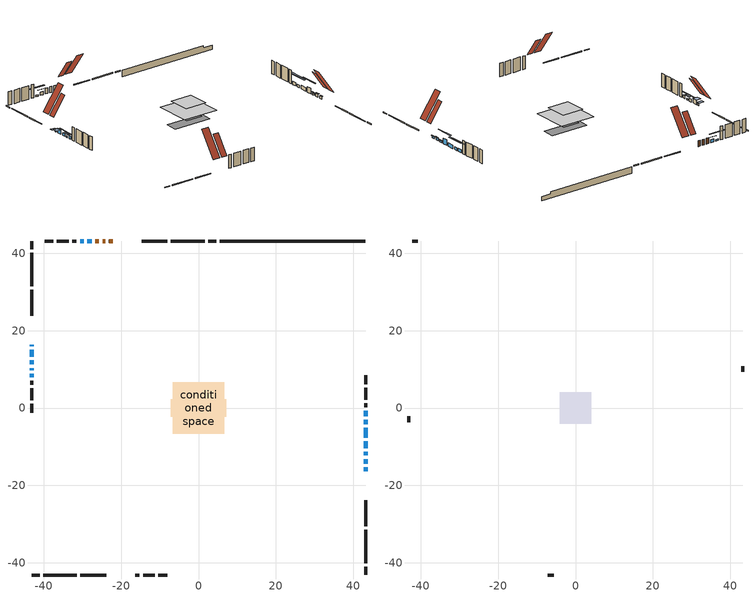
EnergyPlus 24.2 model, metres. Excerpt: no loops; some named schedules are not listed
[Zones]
conditioned space
 floor outside (Floor1 construction): -3.08,-3.08 -3.08,3.08 3.08,3.08 3.08,-3.08 z0.22
 floor adiabatic (AdiabaticFloorConstruction): -6.65,-6.65 -6.65,6.65 6.65,6.65 6.65,-6.65 z2.66
 floor foundation (Slab1 construction): -7.2,-2.21 -7.2,2.21 7.2,2.21 7.2,-2.21 z-2.07
 wall outside (RimJoist1 construction): 4.6,43.17 2.53,43.17 / -43.17,-43.17 -41.11,-43.17 / -43.17,43.17 -43.17,41.11 / 43.17,-43.17 43.17,-41.11 z0.22:0.52
 wall outside (RimJoist2 construction): 1.6,43.17 -7.12,43.17 / -40.18,-43.17 -31.45,-43.17 / -43.17,40.18 -43.17,31.45 / 43.17,-40.18 43.17,-31.45 z0.22:0.52
 wall outside (RimJoist3 construction): -8.05,43.17 -14.7,43.17 / -30.53,-43.17 -23.87,-43.17 / -43.17,30.53 -43.17,23.87 / 43.17,-30.53 43.17,-23.87 z0.22:0.52
 wall outside (AdiabaticWallConstruction 1): -22.23,43.17 -23.14,43.17 / -24.07,43.17 -24.82,43.17 / -25.74,43.17 -26.65,43.17 z0.22:2.25
 wall outside (AdiabaticWallConstruction): -43.17,16.35 -43.17,15.94 z0.22:1.04; 43.17,-16.35 43.17,-15.28 / 43.17,-4.21 43.17,-3.09 / -43.17,12.38 -43.17,11.26 z0.22:1.16; 43.17,-14.35 43.17,-13.2 / -27.58,43.17 -28.73,43.17 / 43.17,-2.17 43.17,-0.77 / -43.17,8.9 -43.17,7.98 z0.22:1.36; 43.17,-12.28 43.17,-11.31 / -29.65,43.17 -30.62,43.17 z0.22:0.78; -43.17,15.01 -43.17,13.31 z0.22:1.77; 43.17,-10.38 43.17,-8.65 z0.22:2.23; 43.17,-7.72 43.17,-5.14 z0.22:1.44; -43.17,10.34 -43.17,9.82 z0.22:0.73
 wall outside (Wall1 construction): -31.55,43.17 -32.62,43.17 / -16.34,-43.17 -15.28,-43.17 / -43.17,7.05 -43.17,5.98 / 43.17,0.16 43.17,1.23 z0.22:5.1
 wall outside (Wall2 construction): -33.55,43.17 -36.58,43.17 / -14.35,-43.17 -11.31,-43.17 / -43.17,5.05 -43.17,2.02 / 43.17,2.16 43.17,5.2 z0.22:5.1
 wall outside (Wall3 construction): -37.51,43.17 -39.8,43.17 / -10.38,-43.17 -8.1,-43.17 / -43.17,1.09 -43.17,-1.2 / 43.17,6.12 43.17,8.41 z0.22:5.1
 wall foundation (FoundationWall1 construction): 5.53,43.17,-2.07 5.53,43.17,0.22 39.41,43.17,0.22 39.41,43.17,-0.56 43.17,43.17,-0.56 43.17,43.17,-2.07
 window (WindowConstruction 11): -43.17,16.34 -43.17,15.94 z0.22:1.03
 window (WindowConstruction 8): 43.17,-16.34 43.17,-15.28 z0.22:1.16
 window (WindowConstruction 9): 43.17,-14.35 43.17,-13.21 z0.22:1.36
 window (WindowConstruction 10): -27.58,43.17 -28.72,43.17 z0.22:1.36
 window (WindowConstruction 12): 43.17,-12.28 43.17,-11.31 z0.22:0.78
 window (WindowConstruction 13): -29.65,43.17 -30.62,43.17 z0.22:0.78
 window (WindowConstruction): -43.17,15.01 -43.17,13.31 z0.22:1.77
 window (WindowConstruction 1): 43.17,-10.38 43.17,-8.65 z0.22:2.23
 window (WindowConstruction 2): 43.17,-7.72 43.17,-5.14 z0.22:1.44
 window (WindowConstruction 3): 43.17,-4.21 43.17,-3.1 z0.22:1.16
 window (WindowConstruction 4): 43.17,-2.17 43.17,-0.77 z0.22:1.36
 window (WindowConstruction 5): -43.17,12.38 -43.17,11.26 z0.22:1.16
 window (WindowConstruction 6): -43.17,10.33 -43.17,9.82 z0.22:0.73
 window (WindowConstruction 7): -43.17,8.89 -43.17,7.98 z0.22:1.36
 door (Door): -22.23,43.17 -23.14,43.17 z0.22:2.25
 door (Door 1): -24.07,43.17 -24.81,43.17 z0.22:2.25
 door (Door 2): -25.74,43.17 -26.65,43.17 z0.22:2.25
 ceiling adiabatic (AdiabaticFloorConstruction): 6.65,-6.65 6.65,6.65 -6.65,6.65 -6.65,-6.65 z2.66
 roof outside (Roof2 construction): -21.3,43.17,5.1 -21.3,38.46,11.78 -19.25,38.46,11.78 -19.25,43.17,5.1; -17.27,-43.17,5.1 -17.27,-38.46,11.78 -19.32,-38.46,11.78 -19.32,-43.17,5.1; -43.17,17.27,5.1 -38.46,17.27,11.78 -38.46,19.32,11.78 -43.17,19.32,5.1; 43.17,-17.27,5.1 38.46,-17.27,11.78 38.46,-19.32,11.78 43.17,-19.32,5.1
attic - vented
 floor to conditioned space (Floor2 construction Reversed): -4.09,-4.09 -4.09,4.09 4.09,4.09 4.09,-4.09 z5.1
 wall outside (Wall4 construction): -40.73,43.17 -42.25,43.17 / -7.17,-43.17 -5.65,-43.17 / -43.17,-2.13 -43.17,-3.65 / 43.17,9.34 43.17,10.86 z0.22:5.1
 roof outside (Roof1 construction): -18.32,43.17,5.1 -18.32,36.96,13.9 -15.63,36.96,13.9 -15.63,43.17,5.1; -20.25,-43.17,5.1 -20.25,-36.96,13.9 -22.94,-36.96,13.9 -22.94,-43.17,5.1; -43.17,20.25,5.1 -36.96,20.25,13.9 -36.96,22.94,13.9 -43.17,22.94,5.1; 43.17,-20.25,5.1 36.96,-20.25,13.9 36.96,-22.94,13.9 43.17,-22.94,5.1
shading: -43.17,15.64 -43.17,16.64 -45,16.64 -45,15.64 z1.33; 43.17,-15.22 43.17,-16.41 43.63,-16.41 43.63,-15.22 z1.22; 43.17,-13.14 43.17,-14.41 43.63,-14.41 43.63,-13.14 z1.42; -29.64,43.17 -26.67,43.17 -26.67,43.47 -29.64,43.47 z2.27; 43.17,-11.01 43.17,-12.58 43.47,-12.58 43.47,-11.01 z1.08; -33.36,43.17 -26.91,43.17 -26.91,43.63 -33.36,43.63 z3.52; -43.17,13.25 -43.17,15.07 -45,15.07 -45,13.25 z1.83; 43.17,-6.21 43.17,-12.82 43.47,-12.82 43.47,-6.21 z4.67; 43.17,-0.36 43.17,-6.95 43.63,-6.95 43.63,-0.36 z3.9; 43.17,1.97 43.17,-4.91 43.63,-4.91 43.63,1.97 z4.1; -43.17,10.04 -43.17,13.6 -43.47,13.6 -43.47,10.04 z2.38; -43.17,8.91 -43.17,11.24 -43.63,11.24 -43.63,8.91 z1.64; -43.17,7.07 -43.17,9.81 -43.63,9.81 -43.63,7.07 z2.27
[Building]
Building 1: Terrain=Suburbs
[Site:Location]
Point Petre AUT_ON: Latitude {deg}=43.83; Longitude {deg}=-77.15; Time Zone {hr}=-5; Elevation {m}=79; Keep Site Location Information=Yes
[Site:GroundTemperature:Shallow]
3.7516, 1.80644, 1.65067, 2.57374, 6.27937, 9.96774, 13.1654, 15.191, 15.363, 13.7156, 10.5995, 7.02426
[Site:WaterMainsTemperature]
Calculation Method=Schedule; Temperature Schedule=mains temperature schedule
[Material] Roughness=Rough; Thermal Absorptance=0.9
Name | Thickness {m} | Conductivity {W/m-K} | Density {kg/m3} | Specific Heat {J/kg-K} | Solar Absorptance | Visible Absorptance
asphalt or fiberglass shingles | 0.00635 | 0.162714 | 1121.4 | 1465.45 | 0.4 | 0.4
ceiling loosefill ins | 0.169333 | 0.0480833 | 16.02 | 1046.75 | 0.7 | 0.7
ceiling stud and cavity | 0.1397 | 0.0759208 | 65.682 | 1177.47 | 0.7 | 0.7
concrete 4.0 in. | 0.1016 | 1.803125 | 2242.8 | 837.4 | 0.7 | 0.7
concrete 8.0 in. | 0.2032 | 1.803125 | 2242.8 | 837.4 | 0.7 | 0.7
door material | 0.04445 | 0.053851 | 512.64 | 1214.23 | 0.7 | 0.7
door material 1 | 0.04445 | 0.0451087 | 512.64 | 1214.23 | 0.7 | 0.7
door material 2 | 0.04445 | 0.118376 | 512.64 | 1214.23 | 0.7 | 0.7
exterior vertical ins | 0.0457286 | 0.029427 | 32.04 | 1214.23 | 0.7 | 0.7
floor covering | 0.0127 | 0.0433444 | 54.468 | 1339.84 | 0.6 | 0.6
floor rigid ins; rim joist rigid ins; roof rigid ins; wall rigid ins | 0.051816 | 0.029427 | 32.04 | 1214.23 | 0.7 | 0.7
floor rigid ins 1; wall rigid ins 1 | 0.512978 | 0.029427 | 32.04 | 1214.23 | 0.7 | 0.7
floor stud and cavity | 0.1397 | 0.0985318 | 92.3553 | 1139.71 | 0.7 | 0.7
floor stud and cavity 1 | 0.1397 | 1.75129 | 37.0049 | 1207.88 | 0.7 | 0.7
furniture material conditioned space 1 | 0.1524 | 0.115458 | 640.8 | 1214.23 | 0.6 | 0.6
gypsum board | 0.0127 | 0.160291 | 801 | 837.4 | 0.6 | 0.6
gypsum board 1 | 0.0127 | 0.160291 | 801 | 837.4 | 0.7 | 0.7
osb sheathing 0.5 in. | 0.0127 | 0.115458 | 512.64 | 1214.23 | 0.7 | 0.7
osb sheathing 0.75 in. | 0.01905 | 0.115458 | 512.64 | 1214.23 | 0.7 | 0.7
osb sheathing 2.0 in. | 0.0508 | 0.115458 | 512.64 | 1214.23 | 0.7 | 0.7
rim joist stud and cavity | 0.0508 | 24.0425 | 6.31874 | 1174.65 | 0.6 | 0.6
rim joist stud and cavity 1 | 0.0508 | 0.0405436 | 125.044 | 1163.47 | 0.6 | 0.6
rim joist stud and cavity 2 | 0.0508 | 0.0292424 | 125.044 | 1163.47 | 0.6 | 0.6
roof stud and cavity | 0.2032 | 0.173986 | 78.34581 | 1123.46 | 0.7 | 0.7
wall stud and cavity | 0.1397 | 0.247938 | 139.0536 | 1170.24 | 0.7 | 0.7
wall stud and cavity 1 | 0.1397 | 0.208241 | 139.0536 | 1170.24 | 0.7 | 0.7
wall stud and cavity 2 | 0.1397 | 0.231312 | 139.0536 | 1170.24 | 0.7 | 0.7
wall stud and cavity 3 | 0.0889 | 6.1454 | 50.32683 | 1063.81 | 0.6 | 0.6
wall stud and cavity 4 | 0.0889 | 0.380278 | 52.3479 | 1209.89 | 0.7 | 0.7
wall stud and cavity 5 | 0.0889 | 0.391764 | 83.0341 | 1211.67 | 0.7 | 0.7
wood siding | 0.0254 | 0.102417 | 544.68 | 1172.36 | 0.4 | 0.4
wood siding 1 | 0.00254 | 0.102417 | 544.68 | 1172.36 | 0.4 | 0.4
wood siding 2; wood siding 3; wood siding 4 | 0.0254 | 0.102417 | 544.68 | 1172.36 | 0.7 | 0.7
[WindowMaterial:SimpleGlazingSystem]
Name | U-Factor {W/m2-K} | Solar Heat Gain Coefficient
WindowMaterial | 2.89578 | 0.69
WindowMaterial 1 | 2.40974 | 0.55
WindowMaterial 10 | 3.0383 | 0.46
WindowMaterial 2 | 2.19341 | 0.65
WindowMaterial 3 | 2.95426 | 0.57
WindowMaterial 4 | 2.91792 | 0.67
WindowMaterial 5 | 2.543744 | 0.51
WindowMaterial 6 | 2.95483 | 0.57
WindowMaterial 7 | 3.00764 | 0.49
WindowMaterial 8 | 2.94177 | 0.59
WindowMaterial 9 | 2.532388 | 0.52
[Construction]
AdiabaticFloorConstruction: floor stud and cavity 1, floor rigid ins 1, osb sheathing 0.75 in., floor covering
AdiabaticWallConstruction: wood siding 3, wall rigid ins 1, wall stud and cavity 4, gypsum board
AdiabaticWallConstruction 1: wood siding 4, wall rigid ins 1, wall stud and cavity 4, gypsum board
Door: door material
Door 1: door material 1
Door 2: door material 2
Floor1 construction: floor stud and cavity, floor rigid ins, osb sheathing 0.75 in., floor covering
Floor2 construction Reversed: gypsum board, ceiling stud and cavity, ceiling loosefill ins
FoundationWall1 construction: concrete 8.0 in., gypsum board 1
furniture construction conditioned space 1: furniture material conditioned space 1
PartitionWallConstruction: gypsum board, wall stud and cavity 5, gypsum board
RimJoist1 construction: wood siding 2, rim joist stud and cavity
RimJoist2 construction: wood siding 2, rim joist rigid ins, osb sheathing 2.0 in., rim joist stud and cavity 1
RimJoist3 construction: wood siding 2, osb sheathing 2.0 in., rim joist stud and cavity 2
Roof1 construction: asphalt or fiberglass shingles
Roof2 construction: asphalt or fiberglass shingles, roof rigid ins, osb sheathing 0.75 in., roof stud and cavity, gypsum board
Slab1 construction: concrete 4.0 in.
Wall1 construction: wood siding, wall rigid ins, osb sheathing 0.5 in., wall stud and cavity, gypsum board
Wall2 construction: wood siding, wall rigid ins, osb sheathing 0.5 in., wall stud and cavity 1, gypsum board
Wall3 construction: wood siding, wall rigid ins, osb sheathing 0.5 in., wall stud and cavity 2, gypsum board
Wall4 construction: wood siding 1, wall stud and cavity 3
WindowConstruction: WindowMaterial
WindowConstruction 1: WindowMaterial 1
WindowConstruction 10; WindowConstruction 9: WindowMaterial 8
WindowConstruction 11: WindowMaterial 9
WindowConstruction 12; WindowConstruction 13: WindowMaterial 10
WindowConstruction 2: WindowMaterial 2
WindowConstruction 3; WindowConstruction 5: WindowMaterial 3
WindowConstruction 4: WindowMaterial 4
WindowConstruction 6: WindowMaterial 5
WindowConstruction 7: WindowMaterial 6
WindowConstruction 8: WindowMaterial 7
[Zone] Multiplier=1; Part of Total Floor Area=Yes
Name | Volume {m3}
attic - vented | 74.7236
conditioned space | 566.8
[Space]
Name | Zone | Volume {m3}
attic - vented 1 | attic - vented | 74.7236
conditioned space 1 | conditioned space | 566.8
[ZoneInfiltration:EffectiveLeakageArea]
infil attic - vented 1: Zone or Space=attic - vented 1; Schedule=Always On Discrete; Effective Air Leakage Area {cm2}=2437.45; Stack Coefficient=0.000951608; Wind Coefficient=2.08425e-05
[ZoneMixing]
whole house fan mix: Zone or Space=attic - vented; Schedule=Always On Continuous; Design Flow Rate Calculation Method=Flow/Zone; Design Flow Rate {m3/s}=0; Source Zone or Space=conditioned space
[SurfaceProperty:ExposedFoundationPerimeter]
Slab1: Exposed Perimeter Calculation Method=TotalExposedPerimeter; Total Exposed Perimeter {m}=37.643
[InternalMass] Zone or ZoneList=conditioned space; Space or SpaceList=conditioned space 1
Name | Construction | Surface Area {m2}
furniture mass conditioned space 1 | furniture construction conditioned space 1 | 111.416
partition wall mass | PartitionWallConstruction | 278.539
[Lights]
interior lighting: Zone or ZoneList or Space or SpaceList=conditioned space 1; Schedule=interior lighting schedule; Design Level Calculation Method=LightingLevel; Lighting Level {W}=343.2; Return Air Fraction=0; Fraction Radiant=0.6; Fraction Visible=0.2; Fraction Replaceable=1
[People]
occupants: Zone or ZoneList or Space or SpaceList=conditioned space 1; Number of People Schedule=occupants schedule; Number of People Calculation Method=People; Number of People=3; Fraction Radiant=0.314171; Sensible Heat Fraction=0.56303; Activity Level Schedule=occupants activity schedule; Carbon Dioxide Generation Rate {m3/s-W}=0; Enable ASHRAE 55 Comfort Warnings=No; Mean Radiant Temperature Calculation Type=EnclosureAveraged
[ElectricEquipment] Zone or ZoneList or Space or SpaceList=conditioned space 1; Design Level Calculation Method=EquipmentLevel
Name | Schedule | Design Level {W} | Fraction Latent | Fraction Radiant | Fraction Lost
clothes dryer | clothes dryer schedule | 140.772 | 0.015 | 0.081 | 0.85
clothes washer | clothes washer schedule | 32.1985 | 0.03 | 0.162 | 0.7
cooking range | cooking range schedule | 215.147 | 0.08 | 0.432 | 0.2
dishwasher | dishwasher schedule | 66.8632 | 0.3 | 0.18 | 0.4
fridge | fridge schedule | 72.9452 | 0 | 0.6 | 0
mech vent bath fan 0 | mech vent bath fan 0 schedule | 50.2 | 0 | 0 | 1
mech vent bath fan 1 | mech vent bath fan 1 schedule | 50.2 | 0 | 0 | 1
mech vent bath fan 2 | mech vent bath fan 2 schedule | 50.2 | 0 | 0 | 1
mech vent house fan | mech vent house fan schedule | 0 | 0 | 0 | 1
mech vent house fan cfis | mech vent house fan cfis schedule | 0 | 0 | 0 | 0
misc plug loads | misc plug loads schedule | 494.7 | 0.045 | 0.513 | 0.1
whole house fan | Always On Discrete | 0 | 0 | 0 | 1
[OtherEquipment] Zone or ZoneList or Space or SpaceList=conditioned space 1; Design Level Calculation Method=EquipmentLevel
Name | Fuel Type | Schedule | Design Level {W} | Fraction Latent | Fraction Radiant | Fraction Lost
clothes dryer 1 | Electricity | clothes dryer schedule | 0 | 0.015 | 0.081 | 0.85
cooking range 1 | Electricity | cooking range schedule | 0 | 0.08 | 0.432 | 0.2
general water use latent | None | general water use schedule | 62.594 | 1 | 0 | 0
general water use sensible | None | general water use schedule | -61.6891 | 0 | 0.6 | 0
mech vent house fan latent load | None | Always On Discrete | 0 | 1 | 0 | 0
mech vent house fan sensible load | None | Always On Discrete | 0 | 0 | 0 | 0
water heater energy adjustment1 | NaturalGas | Always On Discrete | 0.01 | 0 | 0 | 1
[ZoneInfiltration:DesignFlowRate] Zone or ZoneList or Space or SpaceList=conditioned space 1; Schedule=Always On Discrete; Design Flow Rate Calculation Method=Flow/Zone; Design Flow Rate {m3/s}=0
infil flow; natural vent flow; whole house fan flow
[Foundation:Kiva]
Foundation Kiva 1: Initial Indoor Air Temperature {C}=18; Wall Height Above Grade {m}=0.220005; Wall Depth Below Slab {m}=0.2032; Custom Block Material Name 1=exterior vertical ins; Custom Block Depth 1 {m}=2.28999; Custom Block X Position 1 {m}=0.2159; Custom Block Z Position 1 {m}=0
[Foundation:Kiva:Settings]
Soil Conductivity {W/m-K}=0.849921; Soil Density {kg/m3}=1842.3; Soil Specific Heat {J/kg-K}=418.7; Ground Solar Absorptivity=0.9; Ground Thermal Absorptivity=0.9; Ground Surface Roughness {m}=0.03; Far-Field Width {m}=40; Deep-Ground Boundary Condition=ZeroFlux; Deep-Ground Depth {m}=40; Minimum Cell Dimension {m}=0.2; Maximum Cell Growth Coefficient=3; Simulation Timestep=Timestep
[Exterior:Lights]
exterior lighting: Schedule=exterior lighting schedule; Design Level {W}=75.6
[Schedule:Constant]
Name | Hourly Value
Always On Continuous; mech vent house fan schedule; mech vent house fan cfis schedule; Always On Discrete | 1
occupants activity schedule | 117.228
fridge schedule | 0
[Schedule:Week:Daily]
interior lighting schedule Week Rule - Jan1-Jan27: interior lighting schedule day, interior lighting schedule day, interior lighting schedule day, interior lighting schedule day, interior lighting schedule day, interior lighting schedule day, interior lighting schedule day, interior lighting schedule default day, interior lighting schedule default day, interior lighting schedule default day, interior lighting schedule default day, interior lighting schedule default day
interior lighting schedule Week Rule - Jan28-Feb3: interior lighting schedule day, interior lighting schedule day, interior lighting schedule day, interior lighting schedule day, interior lighting schedule day 1, interior lighting schedule day 1, interior lighting schedule day 1, interior lighting schedule default day, interior lighting schedule default day, interior lighting schedule default day, interior lighting schedule default day, interior lighting schedule default day
interior lighting schedule Week Rule - Feb4-Feb24: interior lighting schedule day 1, interior lighting schedule day 1, interior lighting schedule day 1, interior lighting schedule day 1, interior lighting schedule day 1, interior lighting schedule day 1, interior lighting schedule day 1, interior lighting schedule default day, interior lighting schedule default day, interior lighting schedule default day, interior lighting schedule default day, interior lighting schedule default day
interior lighting schedule Week Rule - Feb25-Mar3: interior lighting schedule day 1, interior lighting schedule day 1, interior lighting schedule day 1, interior lighting schedule day 1, interior lighting schedule day 2, interior lighting schedule day 2, interior lighting schedule day 2, interior lighting schedule default day, interior lighting schedule default day, interior lighting schedule default day, interior lighting schedule default day, interior lighting schedule default day
interior lighting schedule Week Rule - Mar4-Mar31: interior lighting schedule day 2, interior lighting schedule day 2, interior lighting schedule day 2, interior lighting schedule day 2, interior lighting schedule day 2, interior lighting schedule day 2, interior lighting schedule day 2, interior lighting schedule default day, interior lighting schedule default day, interior lighting schedule default day, interior lighting schedule default day, interior lighting schedule default day
interior lighting schedule Week Rule - Apr1-Apr28: interior lighting schedule day 3, interior lighting schedule day 3, interior lighting schedule day 3, interior lighting schedule day 3, interior lighting schedule day 3, interior lighting schedule day 3, interior lighting schedule day 3, interior lighting schedule default day, interior lighting schedule default day, interior lighting schedule default day, interior lighting schedule default day, interior lighting schedule default day
interior lighting schedule Week Rule - Apr29-May5: interior lighting schedule day 3, interior lighting schedule day 3, interior lighting schedule day 4, interior lighting schedule day 4, interior lighting schedule day 4, interior lighting schedule day 4, interior lighting schedule day 4, interior lighting schedule default day, interior lighting schedule default day, interior lighting schedule default day, interior lighting schedule default day, interior lighting schedule default day
interior lighting schedule Week Rule - May6-May26: interior lighting schedule day 4, interior lighting schedule day 4, interior lighting schedule day 4, interior lighting schedule day 4, interior lighting schedule day 4, interior lighting schedule day 4, interior lighting schedule day 4, interior lighting schedule default day, interior lighting schedule default day, interior lighting schedule default day, interior lighting schedule default day, interior lighting schedule default day
interior lighting schedule Week Rule - May27-Jun2: interior lighting schedule day 4, interior lighting schedule day 4, interior lighting schedule day 4, interior lighting schedule day 4, interior lighting schedule day 4, interior lighting schedule day 5, interior lighting schedule day 5, interior lighting schedule default day, interior lighting schedule default day, interior lighting schedule default day, interior lighting schedule default day, interior lighting schedule default day
interior lighting schedule Week Rule - Jun3-Jun30: interior lighting schedule day 5, interior lighting schedule day 5, interior lighting schedule day 5, interior lighting schedule day 5, interior lighting schedule day 5, interior lighting schedule day 5, interior lighting schedule day 5, interior lighting schedule default day, interior lighting schedule default day, interior lighting schedule default day, interior lighting schedule default day, interior lighting schedule default day
interior lighting schedule Week Rule - Jul1-Jul28: interior lighting schedule day 6, interior lighting schedule day 6, interior lighting schedule day 6, interior lighting schedule day 6, interior lighting schedule day 6, interior lighting schedule day 6, interior lighting schedule day 6, interior lighting schedule default day, interior lighting schedule default day, interior lighting schedule default day, interior lighting schedule default day, interior lighting schedule default day
interior lighting schedule Week Rule - Jul29-Aug4: interior lighting schedule day 6, interior lighting schedule day 6, interior lighting schedule day 6, interior lighting schedule day 7, interior lighting schedule day 7, interior lighting schedule day 7, interior lighting schedule day 7, interior lighting schedule default day, interior lighting schedule default day, interior lighting schedule default day, interior lighting schedule default day, interior lighting schedule default day
interior lighting schedule Week Rule - Aug5-Aug25: interior lighting schedule day 7, interior lighting schedule day 7, interior lighting schedule day 7, interior lighting schedule day 7, interior lighting schedule day 7, interior lighting schedule day 7, interior lighting schedule day 7, interior lighting schedule default day, interior lighting schedule default day, interior lighting schedule default day, interior lighting schedule default day, interior lighting schedule default day
interior lighting schedule Week Rule - Aug26-Sep1: interior lighting schedule day 7, interior lighting schedule day 7, interior lighting schedule day 7, interior lighting schedule day 7, interior lighting schedule day 7, interior lighting schedule day 7, interior lighting schedule day 8, interior lighting schedule default day, interior lighting schedule default day, interior lighting schedule default day, interior lighting schedule default day, interior lighting schedule default day
interior lighting schedule Week Rule - Sep2-Sep29: interior lighting schedule day 8, interior lighting schedule day 8, interior lighting schedule day 8, interior lighting schedule day 8, interior lighting schedule day 8, interior lighting schedule day 8, interior lighting schedule day 8, interior lighting schedule default day, interior lighting schedule default day, interior lighting schedule default day, interior lighting schedule default day, interior lighting schedule default day
interior lighting schedule Week Rule - Sep30-Oct6: interior lighting schedule day 8, interior lighting schedule day 9, interior lighting schedule day 9, interior lighting schedule day 9, interior lighting schedule day 9, interior lighting schedule day 9, interior lighting schedule day 9, interior lighting schedule default day, interior lighting schedule default day, interior lighting schedule default day, interior lighting schedule default day, interior lighting schedule default day
interior lighting schedule Week Rule - Oct7-Oct27: interior lighting schedule day 9, interior lighting schedule day 9, interior lighting schedule day 9, interior lighting schedule day 9, interior lighting schedule day 9, interior lighting schedule day 9, interior lighting schedule day 9, interior lighting schedule default day, interior lighting schedule default day, interior lighting schedule default day, interior lighting schedule default day, interior lighting schedule default day
interior lighting schedule Week Rule - Oct28-Nov3: interior lighting schedule day 9, interior lighting schedule day 9, interior lighting schedule day 9, interior lighting schedule day 9, interior lighting schedule day 10, interior lighting schedule day 10, interior lighting schedule day 10, interior lighting schedule default day, interior lighting schedule default day, interior lighting schedule default day, interior lighting schedule default day, interior lighting schedule default day
interior lighting schedule Week Rule - Nov4-Nov24: interior lighting schedule day 10, interior lighting schedule day 10, interior lighting schedule day 10, interior lighting schedule day 10, interior lighting schedule day 10, interior lighting schedule day 10, interior lighting schedule day 10, interior lighting schedule default day, interior lighting schedule default day, interior lighting schedule default day, interior lighting schedule default day, interior lighting schedule default day
interior lighting schedule Week Rule - Nov25-Dec1: interior lighting schedule day 10, interior lighting schedule day 10, interior lighting schedule day 10, interior lighting schedule day 10, interior lighting schedule day 10, interior lighting schedule day 10, interior lighting schedule day 11, interior lighting schedule default day, interior lighting schedule default day, interior lighting schedule default day, interior lighting schedule default day, interior lighting schedule default day
interior lighting schedule Week Rule - Dec2-Dec31: interior lighting schedule day 11, interior lighting schedule day 11, interior lighting schedule day 11, interior lighting schedule day 11, interior lighting schedule day 11, interior lighting schedule day 11, interior lighting schedule day 11, interior lighting schedule default day, interior lighting schedule default day, interior lighting schedule default day, interior lighting schedule default day, interior lighting schedule default day
occupants schedule Week Rule - Jan1-Dec31: occupants schedule day, occupants schedule day, occupants schedule day, occupants schedule day, occupants schedule day, occupants schedule day, occupants schedule day, occupants schedule default day, occupants schedule default day, occupants schedule default day, occupants schedule default day, occupants schedule default day
clothes dryer schedule Week Rule - Jan1-Dec31: clothes dryer schedule day, clothes dryer schedule day, clothes dryer schedule day, clothes dryer schedule day, clothes dryer schedule day, clothes dryer schedule day, clothes dryer schedule day, clothes dryer schedule default day, clothes dryer schedule default day, clothes dryer schedule default day, clothes dryer schedule default day, clothes dryer schedule default day
clothes washer schedule Week Rule - Jan1-Dec31: clothes washer schedule day, clothes washer schedule day, clothes washer schedule day, clothes washer schedule day, clothes washer schedule day, clothes washer schedule day, clothes washer schedule day, clothes washer schedule default day, clothes washer schedule default day, clothes washer schedule default day, clothes washer schedule default day, clothes washer schedule default day
cooking range schedule Week Rule - Jan1-Dec31: cooking range schedule day, cooking range schedule day, cooking range schedule day, cooking range schedule day, cooking range schedule day, cooking range schedule day, cooking range schedule day, cooking range schedule default day, cooking range schedule default day, cooking range schedule default day, cooking range schedule default day, cooking range schedule default day
dishwasher schedule Week Rule - Jan1-Dec31: dishwasher schedule day, dishwasher schedule day, dishwasher schedule day, dishwasher schedule day, dishwasher schedule day, dishwasher schedule day, dishwasher schedule day, dishwasher schedule default day, dishwasher schedule default day, dishwasher schedule default day, dishwasher schedule default day, dishwasher schedule default day
mech vent bath fan 0 schedule Week Rule - Jan1-Dec31: mech vent bath fan 0 schedule day, mech vent bath fan 0 schedule day, mech vent bath fan 0 schedule day, mech vent bath fan 0 schedule day, mech vent bath fan 0 schedule day, mech vent bath fan 0 schedule day, mech vent bath fan 0 schedule day, mech vent bath fan 0 schedule default day, mech vent bath fan 0 schedule default day, mech vent bath fan 0 schedule default day, mech vent bath fan 0 schedule default day, mech vent bath fan 0 schedule default day
mech vent bath fan 1 schedule Week Rule - Jan1-Dec31: mech vent bath fan 1 schedule day, mech vent bath fan 1 schedule day, mech vent bath fan 1 schedule day, mech vent bath fan 1 schedule day, mech vent bath fan 1 schedule day, mech vent bath fan 1 schedule day, mech vent bath fan 1 schedule day, mech vent bath fan 1 schedule default day, mech vent bath fan 1 schedule default day, mech vent bath fan 1 schedule default day, mech vent bath fan 1 schedule default day, mech vent bath fan 1 schedule default day
mech vent bath fan 2 schedule Week Rule - Jan1-Dec31: mech vent bath fan 2 schedule day, mech vent bath fan 2 schedule day, mech vent bath fan 2 schedule day, mech vent bath fan 2 schedule day, mech vent bath fan 2 schedule day, mech vent bath fan 2 schedule day, mech vent bath fan 2 schedule day, mech vent bath fan 2 schedule default day, mech vent bath fan 2 schedule default day, mech vent bath fan 2 schedule default day, mech vent bath fan 2 schedule default day, mech vent bath fan 2 schedule default day
misc plug loads schedule Week Rule - Jan1-Dec31: misc plug loads schedule day, misc plug loads schedule day, misc plug loads schedule day, misc plug loads schedule day, misc plug loads schedule day, misc plug loads schedule day, misc plug loads schedule day, misc plug loads schedule default day, misc plug loads schedule default day, misc plug loads schedule default day, misc plug loads schedule default day, misc plug loads schedule default day
general water use schedule Week Rule - Jan1-Dec31: general water use schedule day, general water use schedule day, general water use schedule day, general water use schedule day, general water use schedule day, general water use schedule day, general water use schedule day, general water use schedule default day, general water use schedule default day, general water use schedule default day, general water use schedule default day, general water use schedule default day
exterior lighting schedule Week Rule - Jan1-Jan27: exterior lighting schedule day, exterior lighting schedule day, exterior lighting schedule day, exterior lighting schedule day, exterior lighting schedule day, exterior lighting schedule day, exterior lighting schedule day, exterior lighting schedule default day, exterior lighting schedule default day, exterior lighting schedule default day, exterior lighting schedule default day, exterior lighting schedule default day
exterior lighting schedule Week Rule - Jan28-Feb3: exterior lighting schedule day, exterior lighting schedule day, exterior lighting schedule day, exterior lighting schedule day, exterior lighting schedule day 1, exterior lighting schedule day 1, exterior lighting schedule day 1, exterior lighting schedule default day, exterior lighting schedule default day, exterior lighting schedule default day, exterior lighting schedule default day, exterior lighting schedule default day
exterior lighting schedule Week Rule - Feb4-Feb24: exterior lighting schedule day 1, exterior lighting schedule day 1, exterior lighting schedule day 1, exterior lighting schedule day 1, exterior lighting schedule day 1, exterior lighting schedule day 1, exterior lighting schedule day 1, exterior lighting schedule default day, exterior lighting schedule default day, exterior lighting schedule default day, exterior lighting schedule default day, exterior lighting schedule default day
exterior lighting schedule Week Rule - Feb25-Mar3: exterior lighting schedule day 1, exterior lighting schedule day 1, exterior lighting schedule day 1, exterior lighting schedule day 1, exterior lighting schedule day 2, exterior lighting schedule day 2, exterior lighting schedule day 2, exterior lighting schedule default day, exterior lighting schedule default day, exterior lighting schedule default day, exterior lighting schedule default day, exterior lighting schedule default day
exterior lighting schedule Week Rule - Mar4-Mar31: exterior lighting schedule day 2, exterior lighting schedule day 2, exterior lighting schedule day 2, exterior lighting schedule day 2, exterior lighting schedule day 2, exterior lighting schedule day 2, exterior lighting schedule day 2, exterior lighting schedule default day, exterior lighting schedule default day, exterior lighting schedule default day, exterior lighting schedule default day, exterior lighting schedule default day
exterior lighting schedule Week Rule - Apr1-Apr28: exterior lighting schedule day 3, exterior lighting schedule day 3, exterior lighting schedule day 3, exterior lighting schedule day 3, exterior lighting schedule day 3, exterior lighting schedule day 3, exterior lighting schedule day 3, exterior lighting schedule default day, exterior lighting schedule default day, exterior lighting schedule default day, exterior lighting schedule default day, exterior lighting schedule default day
exterior lighting schedule Week Rule - Apr29-May5: exterior lighting schedule day 3, exterior lighting schedule day 3, exterior lighting schedule day 4, exterior lighting schedule day 4, exterior lighting schedule day 4, exterior lighting schedule day 4, exterior lighting schedule day 4, exterior lighting schedule default day, exterior lighting schedule default day, exterior lighting schedule default day, exterior lighting schedule default day, exterior lighting schedule default day
exterior lighting schedule Week Rule - May6-May26: exterior lighting schedule day 4, exterior lighting schedule day 4, exterior lighting schedule day 4, exterior lighting schedule day 4, exterior lighting schedule day 4, exterior lighting schedule day 4, exterior lighting schedule day 4, exterior lighting schedule default day, exterior lighting schedule default day, exterior lighting schedule default day, exterior lighting schedule default day, exterior lighting schedule default day
[Schedule:Year]
interior lighting schedule: interior lighting schedule Week Rule - Jan1-Jan27, 1, 1, 1, 27, interior lighting schedule Week Rule - Jan28-Feb3, 1, 28, 2, 3, interior lighting schedule Week Rule - Feb4-Feb24, 2, 4, 2, 24, interior lighting schedule Week Rule - Feb25-Mar3, 2, 25, 3, 3, interior lighting schedule Week Rule - Mar4-Mar31, 3, 4, 3, 31, interior lighting schedule Week Rule - Apr1-Apr28, 4, 1, 4, 28, interior lighting schedule Week Rule - Apr29-May5, 4, 29, 5, 5, interior lighting schedule Week Rule - May6-May26, 5, 6, 5, 26, interior lighting schedule Week Rule - May27-Jun2, 5, 27, 6, 2, interior lighting schedule Week Rule - Jun3-Jun30, 6, 3, 6, 30, interior lighting schedule Week Rule - Jul1-Jul28, 7, 1, 7, 28, interior lighting schedule Week Rule - Jul29-Aug4, 7, 29, 8, 4, interior lighting schedule Week Rule - Aug5-Aug25, 8, 5, 8, 25, interior lighting schedule Week Rule - Aug26-Sep1, 8, 26, 9, 1, interior lighting schedule Week Rule - Sep2-Sep29, 9, 2, 9, 29, interior lighting schedule Week Rule - Sep30-Oct6, 9, 30, 10, 6, interior lighting schedule Week Rule - Oct7-Oct27, 10, 7, 10, 27, interior lighting schedule Week Rule - Oct28-Nov3, 10, 28, 11, 3, interior lighting schedule Week Rule - Nov4-Nov24, 11, 4, 11, 24, interior lighting schedule Week Rule - Nov25-Dec1, 11, 25, 12, 1, interior lighting schedule Week Rule - Dec2-Dec31, 12, 2, 12, 31
occupants schedule: occupants schedule Week Rule - Jan1-Dec31, 1, 1, 12, 31
clothes dryer schedule: clothes dryer schedule Week Rule - Jan1-Dec31, 1, 1, 12, 31
clothes washer schedule: clothes washer schedule Week Rule - Jan1-Dec31, 1, 1, 12, 31
cooking range schedule: cooking range schedule Week Rule - Jan1-Dec31, 1, 1, 12, 31
dishwasher schedule: dishwasher schedule Week Rule - Jan1-Dec31, 1, 1, 12, 31
mech vent bath fan 0 schedule: mech vent bath fan 0 schedule Week Rule - Jan1-Dec31, 1, 1, 12, 31
mech vent bath fan 1 schedule: mech vent bath fan 1 schedule Week Rule - Jan1-Dec31, 1, 1, 12, 31
mech vent bath fan 2 schedule: mech vent bath fan 2 schedule Week Rule - Jan1-Dec31, 1, 1, 12, 31
misc plug loads schedule: misc plug loads schedule Week Rule - Jan1-Dec31, 1, 1, 12, 31
general water use schedule: general water use schedule Week Rule - Jan1-Dec31, 1, 1, 12, 31
exterior lighting schedule: exterior lighting schedule Week Rule - Jan1-Jan27, 1, 1, 1, 27, exterior lighting schedule Week Rule - Jan28-Feb3, 1, 28, 2, 3, exterior lighting schedule Week Rule - Feb4-Feb24, 2, 4, 2, 24, exterior lighting schedule Week Rule - Feb25-Mar3, 2, 25, 3, 3, exterior lighting schedule Week Rule - Mar4-Mar31, 3, 4, 3, 31, exterior lighting schedule Week Rule - Apr1-Apr28, 4, 1, 4, 28, exterior lighting schedule Week Rule - Apr29-May5, 4, 29, 5, 5, exterior lighting schedule Week Rule - May6-May26, 5, 6, 5, 26, exterior lighting schedule Week Rule - May27-Jun2, 5, 27, 6, 2, exterior lighting schedule Week Rule - Jun3-Jun30, 6, 3, 6, 30, exterior lighting schedule Week Rule - Jul1-Jul28, 7, 1, 7, 28, exterior lighting schedule Week Rule - Jul29-Aug4, 7, 29, 8, 4, exterior lighting schedule Week Rule - Aug5-Aug25, 8, 5, 8, 25, exterior lighting schedule Week Rule - Aug26-Sep1, 8, 26, 9, 1, exterior lighting schedule Week Rule - Sep2-Sep29, 9, 2, 9, 29, exterior lighting schedule Week Rule - Sep30-Oct6, 9, 30, 10, 6, exterior lighting schedule Week Rule - Oct7-Oct27, 10, 7, 10, 27, exterior lighting schedule Week Rule - Oct28-Nov3, 10, 28, 11, 3, exterior lighting schedule Week Rule - Nov4-Nov24, 11, 4, 11, 24, exterior lighting schedule Week Rule - Nov25-Dec1, 11, 25, 12, 1, exterior lighting schedule Week Rule - Dec2-Dec31, 12, 2, 12, 31
[Schedule:Compact]
mains temperature schedule: Through: 01/01, For: AllDays, Until: 24:00, 7.83056, Through: 01/02, For: AllDays, Until: 24:00, 7.76444, Through: 01/03, For: AllDays, Until: 24:00, 7.69889, Through: 01/04, For: AllDays, Until: 24:00, 7.635, Through: 01/05, For: AllDays, Until: 24:00, 7.57222, Through: 01/06, For: AllDays, Until: 24:00, 7.51056, Through: 01/07, For: AllDays, Until: 24:00, 7.45, Through: 01/08, For: AllDays, Until: 24:00, 7.39111, Through: 01/09, For: AllDays, Until: 24:00, 7.33278, Through: 01/10, For: AllDays, Until: 24:00, 7.27667, Through: 01/11, For: AllDays, Until: 24:00, 7.22111, Through: 01/12, For: AllDays, Until: 24:00, 7.16722, Through: 01/13, For: AllDays, Until: 24:00, 7.11444, Through: 01/14, For: AllDays, Until: 24:00, 7.06333, Through: 01/15, For: AllDays, Until: 24:00, 7.01333, Through: 01/16, For: AllDays, Until: 24:00, 6.965, Through: 01/17, For: AllDays, Until: 24:00, 6.91778, Through: 01/18, For: AllDays, Until: 24:00, 6.87167, Through: 01/19, For: AllDays, Until: 24:00, 6.82778, Through: 01/20, For: AllDays, Until: 24:00, 6.78444, Through: 01/21, For: AllDays, Until: 24:00, 6.74333, Through: 01/22, For: AllDays, Until: 24:00, 6.70333, Through: 01/23, For: AllDays, Until: 24:00, 6.665, Through: 01/24, For: AllDays, Until: 24:00, 6.62778, Through: 01/25, For: AllDays, Until: 24:00, 6.59222, Through: 01/26, For: AllDays, Until: 24:00, 6.55833, Through: 01/27, For: AllDays, Until: 24:00, 6.52556, Through: 01/28, For: AllDays, Until: 24:00, 6.495, Through: 01/29, For: AllDays, Until: 24:00, 6.46556, Through: 01/30, For: AllDays, Until: 24:00, 6.43722, Through: 01/31, For: AllDays, Until: 24:00, 6.41111, Through: 02/01, For: AllDays, Until: 24:00, 6.38611, Through: 02/02, For: AllDays, Until: 24:00, 6.36333, Through: 02/03, For: AllDays, Until: 24:00, 6.34167, Through: 02/04, For: AllDays, Until: 24:00, 6.32111, Through: 02/05, For: AllDays, Until: 24:00, 6.30278, Through: 02/06, For: AllDays, Until: 24:00, 6.28611, Through: 02/07, For: AllDays, Until: 24:00, 6.27056, Through: 02/08, For: AllDays, Until: 24:00, 6.25722, Through: 02/09, For: AllDays, Until: 24:00, 6.245, Through: 02/10, For: AllDays, Until: 24:00, 6.23444, Through: 02/11, For: AllDays, Until: 24:00, 6.22556, Through: 02/12, For: AllDays, Until: 24:00, 6.21833, Through: 02/13, For: AllDays, Until: 24:00, 6.21278, Through: 02/14, For: AllDays, Until: 24:00, 6.20889, Through: 02/15, For: AllDays, Until: 24:00, 6.20611, Through: 02/16, For: AllDays, Until: 24:00, 6.20556, Through: 02/17, For: AllDays, Until: 24:00, 6.20611, Through: 02/18, For: AllDays, Until: 24:00, 6.20889, Through: 02/19, For: AllDays, Until: 24:00, 6.21278, Through: 02/20, For: AllDays, Until: 24:00, 6.21833, Through: 02/21, For: AllDays, Until: 24:00, 6.22556, Through: 02/22, For: AllDays, Until: 24:00, 6.235, Through: 02/23, For: AllDays, Until: 24:00, 6.245, Through: 02/24, For: AllDays, Until: 24:00, 6.25722, Through: 02/25, For: AllDays, Until: 24:00, 6.27111, Through: 02/26, For: AllDays, Until: 24:00, 6.28667, Through: 02/27, For: AllDays, Until: 24:00, 6.30333, Through: 02/28, For: AllDays, Until: 24:00, 6.32222, Through: 03/01, For: AllDays, Until: 24:00, 6.34222, Through: 03/02, For: AllDays, Until: 24:00, 6.36389, Through: 03/03, For: AllDays, Until: 24:00, 6.38722, Through: 03/04, For: AllDays, Until: 24:00, 6.41167, Through: 03/05, For: AllDays, Until: 24:00, 6.43833, Through: 03/06, For: AllDays, Until: 24:00, 6.46611, Through: 03/07, For: AllDays, Until: 24:00, 6.49556, Through: 03/08, For: AllDays, Until: 24:00, 6.52667, Through: 03/09, For: AllDays, Until: 24:00, 6.55944, Through: 03/10, For: AllDays, Until: 24:00, 6.59333, Through: 03/11, For: AllDays, Until: 24:00, 6.62889, Through: 03/12, For: AllDays, Until: 24:00, 6.66611, Through: 03/13, For: AllDays, Until: 24:00, 6.70444, Through: 03/14, For: AllDays, Until: 24:00, 6.74444, Through: 03/15, For: AllDays, Until: 24:00, 6.78611, Through: 03/16, For: AllDays, Until: 24:00, 6.82889, Through: 03/17, For: AllDays, Until: 24:00, 6.87333, Through: 03/18, For: AllDays, Until: 24:00, 6.91889, Through: 03/19, For: AllDays, Until: 24:00, 6.96611, Through: 03/20, For: AllDays, Until: 24:00, 7.015, Through: 03/21, For: AllDays, Until: 24:00, 7.065, Through: 03/22, For: AllDays, Until: 24:00, 7.11611, Through: 03/23, For: AllDays, Until: 24:00, 7.16889, Through: 03/24, For: AllDays, Until: 24:00, 7.22278, Through: 03/25, For: AllDays, Until: 24:00, 7.27833, Through: 03/26, For: AllDays, Until: 24:00, 7.335, Through: 03/27, For: AllDays, Until: 24:00, 7.39278, Through: 03/28, For: AllDays, Until: 24:00, 7.45222, Through: 03/29, For: AllDays, Until: 24:00, 7.51222, Through: 03/30, For: AllDays, Until: 24:00, 7.57389, Through: 03/31, For: AllDays, Until: 24:00, 7.63722, Through: 04/01, For: AllDays, Until: 24:00, 7.70111, Through: 04/02, For: AllDays, Until: 24:00, 7.76611, Through: 04/03, For: AllDays, Until: 24:00, 7.83278, Through: 04/04, For: AllDays, Until: 24:00, 7.90056, Through: 04/05, For: AllDays, Until: 24:00, 7.96889, Through: 04/06, For: AllDays, Until: 24:00, 8.03889, Through: 04/07, For: AllDays, Until: 24:00, 8.10944, Through: 04/08, For: AllDays, Until: 24:00, 8.18167, Through: 04/09, For: AllDays, Until: 24:00, 8.25444, Through: 04/10, For: AllDays, Until: 24:00, 8.32833, Through: 04/11, For: AllDays, Until: 24:00, 8.40333, Through: 04/12, For: AllDays, Until: 24:00, 8.47944, Through: 04/13, For: AllDays, Until: 24:00, 8.55611, Through: 04/14, For: AllDays, Until: 24:00, 8.63389, Through: 04/15, For: AllDays, Until: 24:00, 8.71278, Through: 04/16, For: AllDays, Until: 24:00, 8.79222, Through: 04/17, For: AllDays, Until: 24:00, 8.87278, Through: 04/18, For: AllDays, Until: 24:00, 8.95389, Through: 04/19, For: AllDays, Until: 24:00, 9.03611, Through: 04/20, For: AllDays, Until: 24:00, 9.11889, Through: 04/21, For: AllDays, Until: 24:00, 9.20222, Through: 04/22, For: AllDays, Until: 24:00, 9.28667, Through: 04/23, For: AllDays, Until: 24:00, 9.37167, Through: 04/24, For: AllDays, Until: 24:00, 9.45722, Through: 04/25, For: AllDays, Until: 24:00, 9.54389, Through: 04/26, For: AllDays, Until: 24:00, 9.63056, Through: 04/27, For: AllDays, Until: 24:00, 9.71833, Through: 04/28, For: AllDays, Until: 24:00, 9.80667, Through: 04/29, For: AllDays, Until: 24:00, 9.89556, Through: 04/30, For: AllDays, Until: 24:00, 9.98444, Through: 05/01, For: AllDays, Until: 24:00, 10.0744, Through: 05/02, For: AllDays, Until: 24:00, 10.1644, Through: 05/03, For: AllDays, Until: 24:00, 10.255, Through: 05/04, For: AllDays, Until: 24:00, 10.3461, Through: 05/05, For: AllDays, Until: 24:00, 10.4378, Through: 05/06, For: AllDays, Until: 24:00, 10.53, Through: 05/07, For: AllDays, Until: 24:00, 10.6222, Through: 05/08, For: AllDays, Until: 24:00, 10.7144, Through: 05/09, For: AllDays, Until: 24:00, 10.8072, Through: 05/10, For: AllDays, Until: 24:00, 10.9006, Through: 05/11, For: AllDays, Until: 24:00, 10.9939, Through: 05/12, For: AllDays, Until: 24:00, 11.0872, Through: 05/13, For: AllDays, Until: 24:00, 11.1806, Through: 05/14, For: AllDays, Until: 24:00, 11.2744, Through: 05/15, For: AllDays, Until: 24:00, 11.3683, Through: 05/16, For: AllDays, Until: 24:00, 11.4628, Through: 05/17, For: AllDays, Until: 24:00, 11.5567, Through: 05/18, For: AllDays, Until: 24:00, 11.6506, Through: 05/19, For: AllDays, Until: 24:00, 11.745, Through: 05/20, For: AllDays, Until: 24:00, 11.8389, Through: 05/21, For: AllDays, Until: 24:00, 11.9333, Through: 05/22, For: AllDays, Until: 24:00, 12.0272, Through: 05/23, For: AllDays, Until: 24:00, 12.1211, Through: 05/24, For: AllDays, Until: 24:00, 12.215, Through: 05/25, For: AllDays, Until: 24:00, 12.3083, Through: 05/26, For: AllDays, Until: 24:00, 12.4017, Through: 05/27, For: AllDays, Until: 24:00, 12.495, Through: 05/28, For: AllDays, Until: 24:00, 12.5878, Through: 05/29, For: AllDays, Until: 24:00, 12.6806, Through: 05/30, For: AllDays, Until: 24:00, 12.7728, Through: 05/31, For: AllDays, Until: 24:00, 12.865, Through: 06/01, For: AllDays, Until: 24:00, 12.9567, Through: 06/02, For: AllDays, Until: 24:00, 13.0478, Through: 06/03, For: AllDays, Until: 24:00, 13.1389, Through: 06/04, For: AllDays, Until: 24:00, 13.2294, Through: 06/05, For: AllDays, Until: 24:00, 13.3194, Through: 06/06, For: AllDays, Until: 24:00, 13.4089, Through: 06/07, For: AllDays, Until: 24:00, 13.4978, Through: 06/08, For: AllDays, Until: 24:00, 13.5867, Through: 06/09, For: AllDays, Until: 24:00, 13.6744, Through: 06/10, For: AllDays, Until: 24:00, 13.7617, Through: 06/11, For: AllDays, Until: 24:00, 13.8483, Through: 06/12, For: AllDays, Until: 24:00, 13.9344, Through: 06/13, For: AllDays, Until: 24:00, 14.02, Through: 06/14, For: AllDays, Until: 24:00, 14.1044, Through: 06/15, For: AllDays, Until: 24:00, 14.1883, Through: 06/16, For: AllDays, Until: 24:00, 14.2717, Through: 06/17, For: AllDays, Until: 24:00, 14.3544, Through: 06/18, For: AllDays, Until: 24:00, 14.4361, Through: 06/19, For: AllDays, Until: 24:00, 14.5167, Through: 06/20, For: AllDays, Until: 24:00, 14.5967, Through: 06/21, For: AllDays, Until: 24:00, 14.6761, Through: 06/22, For: AllDays, Until: 24:00, 14.7544, Through: 06/23, For: AllDays, Until: 24:00, 14.8317, Through: 06/24, For: AllDays, Until: 24:00, 14.9078, Through: 06/25, For: AllDays, Until: 24:00, 14.9833, Through: 06/26, For: AllDays, Until: 24:00, 15.0578, Through: 06/27, For: AllDays, Until: 24:00, 15.1311, Through: 06/28, For: AllDays, Until: 24:00, 15.2039, Through: 06/29, For: AllDays, Until: 24:00, 15.275, Through: 06/30, For: AllDays, Until: 24:00, 15.3456, Through: 07/01, For: AllDays, Until: 24:00, 15.415, Through: 07/02, For: AllDays, Until: 24:00, 15.4828, Through: 07/03, For: AllDays, Until: 24:00, 15.55, Through: 07/04, For: AllDays, Until: 24:00, 15.6161, Through: 07/05, For: AllDays, Until: 24:00, 15.6806, Through: 07/06, For: AllDays, Until: 24:00, 15.7439, Through: 07/07, For: AllDays, Until: 24:00, 15.8061, Through: 07/08, For: AllDays, Until: 24:00, 15.8672, Through: 07/09, For: AllDays, Until: 24:00, 15.9272, Through: 07/10, For: AllDays, Until: 24:00, 15.9861, Through: 07/11, For: AllDays, Until: 24:00, 16.0433, Through: 07/12, For: AllDays, Until: 24:00, 16.0994, Through: 07/13, For: AllDays, Until: 24:00, 16.1539, Through: 07/14, For: AllDays, Until: 24:00, 16.2072, Through: 07/15, For: AllDays, Until: 24:00, 16.2594, Through: 07/16, For: AllDays, Until: 24:00, 16.31, Through: 07/17, For: AllDays, Until: 24:00, 16.3594, Through: 07/18, For: AllDays, Until: 24:00, 16.4072, Through: 07/19, For: AllDays, Until: 24:00, 16.4539, Through: 07/20, For: AllDays, Until: 24:00, 16.4989, Through: 07/21, For: AllDays, Until: 24:00, 16.5428, Through: 07/22, For: AllDays, Until: 24:00, 16.585, Through: 07/23, For: AllDays, Until: 24:00, 16.6256, Through: 07/24, For: AllDays, Until: 24:00, 16.665, Through: 07/25, For: AllDays, Until: 24:00, 16.7028, Through: 07/26, For: AllDays, Until: 24:00, 16.7389, Through: 07/27, For: AllDays, Until: 24:00, 16.7739, Through: 07/28, For: AllDays, Until: 24:00, 16.8072, Through: 07/29, For: AllDays, Until: 24:00, 16.8394, Through: 07/30, For: AllDays, Until: 24:00, 16.8694, Through: 07/31, For: AllDays, Until: 24:00, 16.8983, Through: 08/01, For: AllDays, Until: 24:00, 16.9256, Through: 08/02, For: AllDays, Until: 24:00, 16.9511, Through: 08/03, For: AllDays, Until: 24:00, 16.975, Through: 08/04, For: AllDays, Until: 24:00, 16.9978, Through: 08/05, For: AllDays, Until: 24:00, 17.0189, Through: 08/06, For: AllDays, Until: 24:00, 17.0378, Through: 08/07, For: AllDays, Until: 24:00, 17.0556, Through: 08/08, For: AllDays, Until: 24:00, 17.0722, Through: 08/09, For: AllDays, Until: 24:00, 17.0867, Through: 08/10, For: AllDays, Until: 24:00, 17.0994, Through: 08/11, For: AllDays, Until: 24:00, 17.1111, Through: 08/12, For: AllDays, Until: 24:00, 17.1206, Through: 08/13, For: AllDays, Until: 24:00, 17.1289, Through: 08/14, For: AllDays, Until: 24:00, 17.1356, Through: 08/15, For: AllDays, Until: 24:00, 17.1406, Through: 08/16, For: AllDays, Until: 24:00, 17.1433, Through: 08/17, For: AllDays, Until: 24:00, 17.1456, Through: 08/18, For: AllDays, Until: 24:00, 17.1456, Through: 08/19, For: AllDays, Until: 24:00, 17.1439, Through: 08/20, For: AllDays, Until: 24:00, 17.1406, Through: 08/21, For: AllDays, Until: 24:00, 17.1356, Through: 08/22, For: AllDays, Until: 24:00, 17.1294, Through: 08/23, For: AllDays, Until: 24:00, 17.1217, Through: 08/24, For: AllDays, Until: 24:00, 17.1117, Through: 08/25, For: AllDays, Until: 24:00, 17.1006, Through: 08/26, For: AllDays, Until: 24:00, 17.0878, Through: 08/27, For: AllDays, Until: 24:00, 17.0733, Through: 08/28, For: AllDays, Until: 24:00, 17.0572, Through: 08/29, For: AllDays, Until: 24:00, 17.0394, Through: 08/30, For: AllDays, Until: 24:00, 17.02, Through: 08/31, For: AllDays, Until: 24:00, 16.9994, Through: 09/01, For: AllDays, Until: 24:00, 16.9772, Through: 09/02, For: AllDays, Until: 24:00, 16.9533, Through: 09/03, For: AllDays, Until: 24:00, 16.9278, Through: 09/04, For: AllDays, Until: 24:00, 16.9006, Through: 09/05, For: AllDays, Until: 24:00, 16.8717, Through: 09/06, For: AllDays, Until: 24:00, 16.8417, Through: 09/07, For: AllDays, Until: 24:00, 16.81, Through: 09/08, For: AllDays, Until: 24:00, 16.7767, Through: 09/09, For: AllDays, Until: 24:00, 16.7422, Through: 09/10, For: AllDays, Until: 24:00, 16.7056, Through: 09/11, For: AllDays, Until: 24:00, 16.6678, Through: 09/12, For: AllDays, Until: 24:00, 16.6289, Through: 09/13, For: AllDays, Until: 24:00, 16.5883, Through: 09/14, For: AllDays, Until: 24:00, 16.5461, Through: 09/15, For: AllDays, Until: 24:00, 16.5022, Through: 09/16, For: AllDays, Until: 24:00, 16.4572, Through: 09/17, For: AllDays, Until: 24:00, 16.4111, Through: 09/18, For: AllDays, Until: 24:00, 16.3633, Through: 09/19, For: AllDays, Until: 24:00, 16.3139, Through: 09/20, For: AllDays, Until: 24:00, 16.2633, Through: 09/21, For: AllDays, Until: 24:00, 16.2117, Through: 09/22, For: AllDays, Until: 24:00, 16.1583, Through: 09/23, For: AllDays, Until: 24:00, 16.1039, Through: 09/24, For: AllDays, Until: 24:00, 16.0478, Through: 09/25, For: AllDays, Until: 24:00, 15.9906, Through: 09/26, For: AllDays, Until: 24:00, 15.9322, Through: 09/27, For: AllDays, Until: 24:00, 15.8722, Through: 09/28, For: AllDays, Until: 24:00, 15.8111, Through: 09/29, For: AllDays, Until: 24:00, 15.7489, Through: 09/30, For: AllDays, Until: 24:00, 15.6856, Through: 10/01, For: AllDays, Until: 24:00, 15.6211, Through: 10/02, For: AllDays, Until: 24:00, 15.555, Through: 10/03, For: AllDays, Until: 24:00, 15.4883, Through: 10/04, For: AllDays, Until: 24:00, 15.4206, Through: 10/05, For: AllDays, Until: 24:00, 15.3511, Through: 10/06, For: AllDays, Until: 24:00, 15.2811, Through: 10/07, For: AllDays, Until: 24:00, 15.2094, Through: 10/08, For: AllDays, Until: 24:00, 15.1372, Through: 10/09, For: AllDays, Until: 24:00, 15.0639, Through: 10/10, For: AllDays, Until: 24:00, 14.9894, Through: 10/11, For: AllDays, Until: 24:00, 14.9139, Through: 10/12, For: AllDays, Until: 24:00, 14.8378, Through: 10/13, For: AllDays, Until: 24:00, 14.7606, Through: 10/14, For: AllDays, Until: 24:00, 14.6822, Through: 10/15, For: AllDays, Until: 24:00, 14.6033, Through: 10/16, For: AllDays, Until: 24:00, 14.5233, Through: 10/17, For: AllDays, Until: 24:00, 14.4422, Through: 10/18, For: AllDays, Until: 24:00, 14.3606, Through: 10/19, For: AllDays, Until: 24:00, 14.2783, Through: 10/20, For: AllDays, Until: 24:00, 14.195, Through: 10/21, For: AllDays, Until: 24:00, 14.1111, Through: 10/22, For: AllDays, Until: 24:00, 14.0267, Through: 10/23, For: AllDays, Until: 24:00, 13.9411, Through: 10/24, For: AllDays, Until: 24:00, 13.8556, Through: 10/25, For: AllDays, Until: 24:00, 13.7689, Through: 10/26, For: AllDays, Until: 24:00, 13.6811, Through: 10/27, For: AllDays, Until: 24:00, 13.5933, Through: 10/28, For: AllDays, Until: 24:00, 13.505, Through: 10/29, For: AllDays, Until: 24:00, 13.4161, Through: 10/30, For: AllDays, Until: 24:00, 13.3267, Through: 10/31, For: AllDays, Until: 24:00, 13.2367, Through: 11/01, For: AllDays, Until: 24:00, 13.1461, Through: 11/02, For: AllDays, Until: 24:00, 13.055, Through: 11/03, For: AllDays, Until: 24:00, 12.9639, Through: 11/04, For: AllDays, Until: 24:00, 12.8722, Through: 11/05, For: AllDays, Until: 24:00, 12.7806, Through: 11/06, For: AllDays, Until: 24:00, 12.6878, Through: 11/07, For: AllDays, Until: 24:00, 12.595, Through: 11/08, For: AllDays, Until: 24:00, 12.5022, Through: 11/09, For: AllDays, Until: 24:00, 12.4094, Through: 11/10, For: AllDays, Until: 24:00, 12.3156, Through: 11/11, For: AllDays, Until: 24:00, 12.2222, Through: 11/12, For: AllDays, Until: 24:00, 12.1283, Through: 11/13, For: AllDays, Until: 24:00, 12.0344, Through: 11/14, For: AllDays, Until: 24:00, 11.9406, Through: 11/15, For: AllDays, Until: 24:00, 11.8467, Through: 11/16, For: AllDays, Until: 24:00, 11.7522, Through: 11/17, For: AllDays, Until: 24:00, 11.6583, Through: 11/18, For: AllDays, Until: 24:00, 11.5644, Through: 11/19, For: AllDays, Until: 24:00, 11.47, Through: 11/20, For: AllDays, Until: 24:00, 11.3761, Through: 11/21, For: AllDays, Until: 24:00, 11.2822, Through: 11/22, For: AllDays, Until: 24:00, 11.1883, Through: 11/23, For: AllDays, Until: 24:00, 11.0944, Through: 11/24, For: AllDays, Until: 24:00, 11.0011, Through: 11/25, For: AllDays, Until: 24:00, 10.9078, Through: 11/26, For: AllDays, Until: 24:00, 10.8144, Through: 11/27, For: AllDays, Until: 24:00, 10.7217, Through: 11/28, For: AllDays, Until: 24:00, 10.6294, Through: 11/29, For: AllDays, Until: 24:00, 10.5372, Through: 11/30, For: AllDays, Until: 24:00, 10.445, Through: 12/01, For: AllDays, Until: 24:00, 10.3539, Through: 12/02, For: AllDays, Until: 24:00, 10.2628, Through: 12/03, For: AllDays, Until: 24:00, 10.1717, Through: 12/04, For: AllDays, Until: 24:00, 10.0817, Through: 12/05, For: AllDays, Until: 24:00, 9.99167, Through: 12/06, For: AllDays, Until: 24:00, 9.90222, Through: 12/07, For: AllDays, Until: 24:00, 9.81389, Through: 12/08, For: AllDays, Until: 24:00, 9.72556, Through: 12/09, For: AllDays, Until: 24:00, 9.63778, Through: 12/10, For: AllDays, Until: 24:00, 9.55056, Through: 12/11, For: AllDays, Until: 24:00, 9.46444, Through: 12/12, For: AllDays, Until: 24:00, 9.37833, Through: 12/13, For: AllDays, Until: 24:00, 9.29333, Through: 12/14, For: AllDays, Until: 24:00, 9.20889, Through: 12/15, For: AllDays, Until: 24:00, 9.12556, Through: 12/16, For: AllDays, Until: 24:00, 9.04222, Through: 12/17, For: AllDays, Until: 24:00, 8.96056, Through: 12/18, For: AllDays, Until: 24:00, 8.87889, Through: 12/19, For: AllDays, Until: 24:00, 8.79833, Through: 12/20, For: AllDays, Until: 24:00, 8.71889, Through: 12/21, For: AllDays, Until: 24:00, 8.64, Through: 12/22, For: AllDays, Until: 24:00, 8.56222, Through: 12/23, For: AllDays, Until: 24:00, 8.48556, Through: 12/24, For: AllDays, Until: 24:00, 8.40944, Through: 12/25, For: AllDays, Until: 24:00, 8.33444, Through: 12/26, For: AllDays, Until: 24:00, 8.26056, Through: 12/27, For: AllDays, Until: 24:00, 8.18722, Through: 12/28, For: AllDays, Until: 24:00, 8.11556, Through: 12/29, For: AllDays, Until: 24:00, 8.04444, Through: 12/30, For: AllDays, Until: 24:00, 7.97444, Through: 12/31, For: AllDays, Until: 24:00, 7.90556
